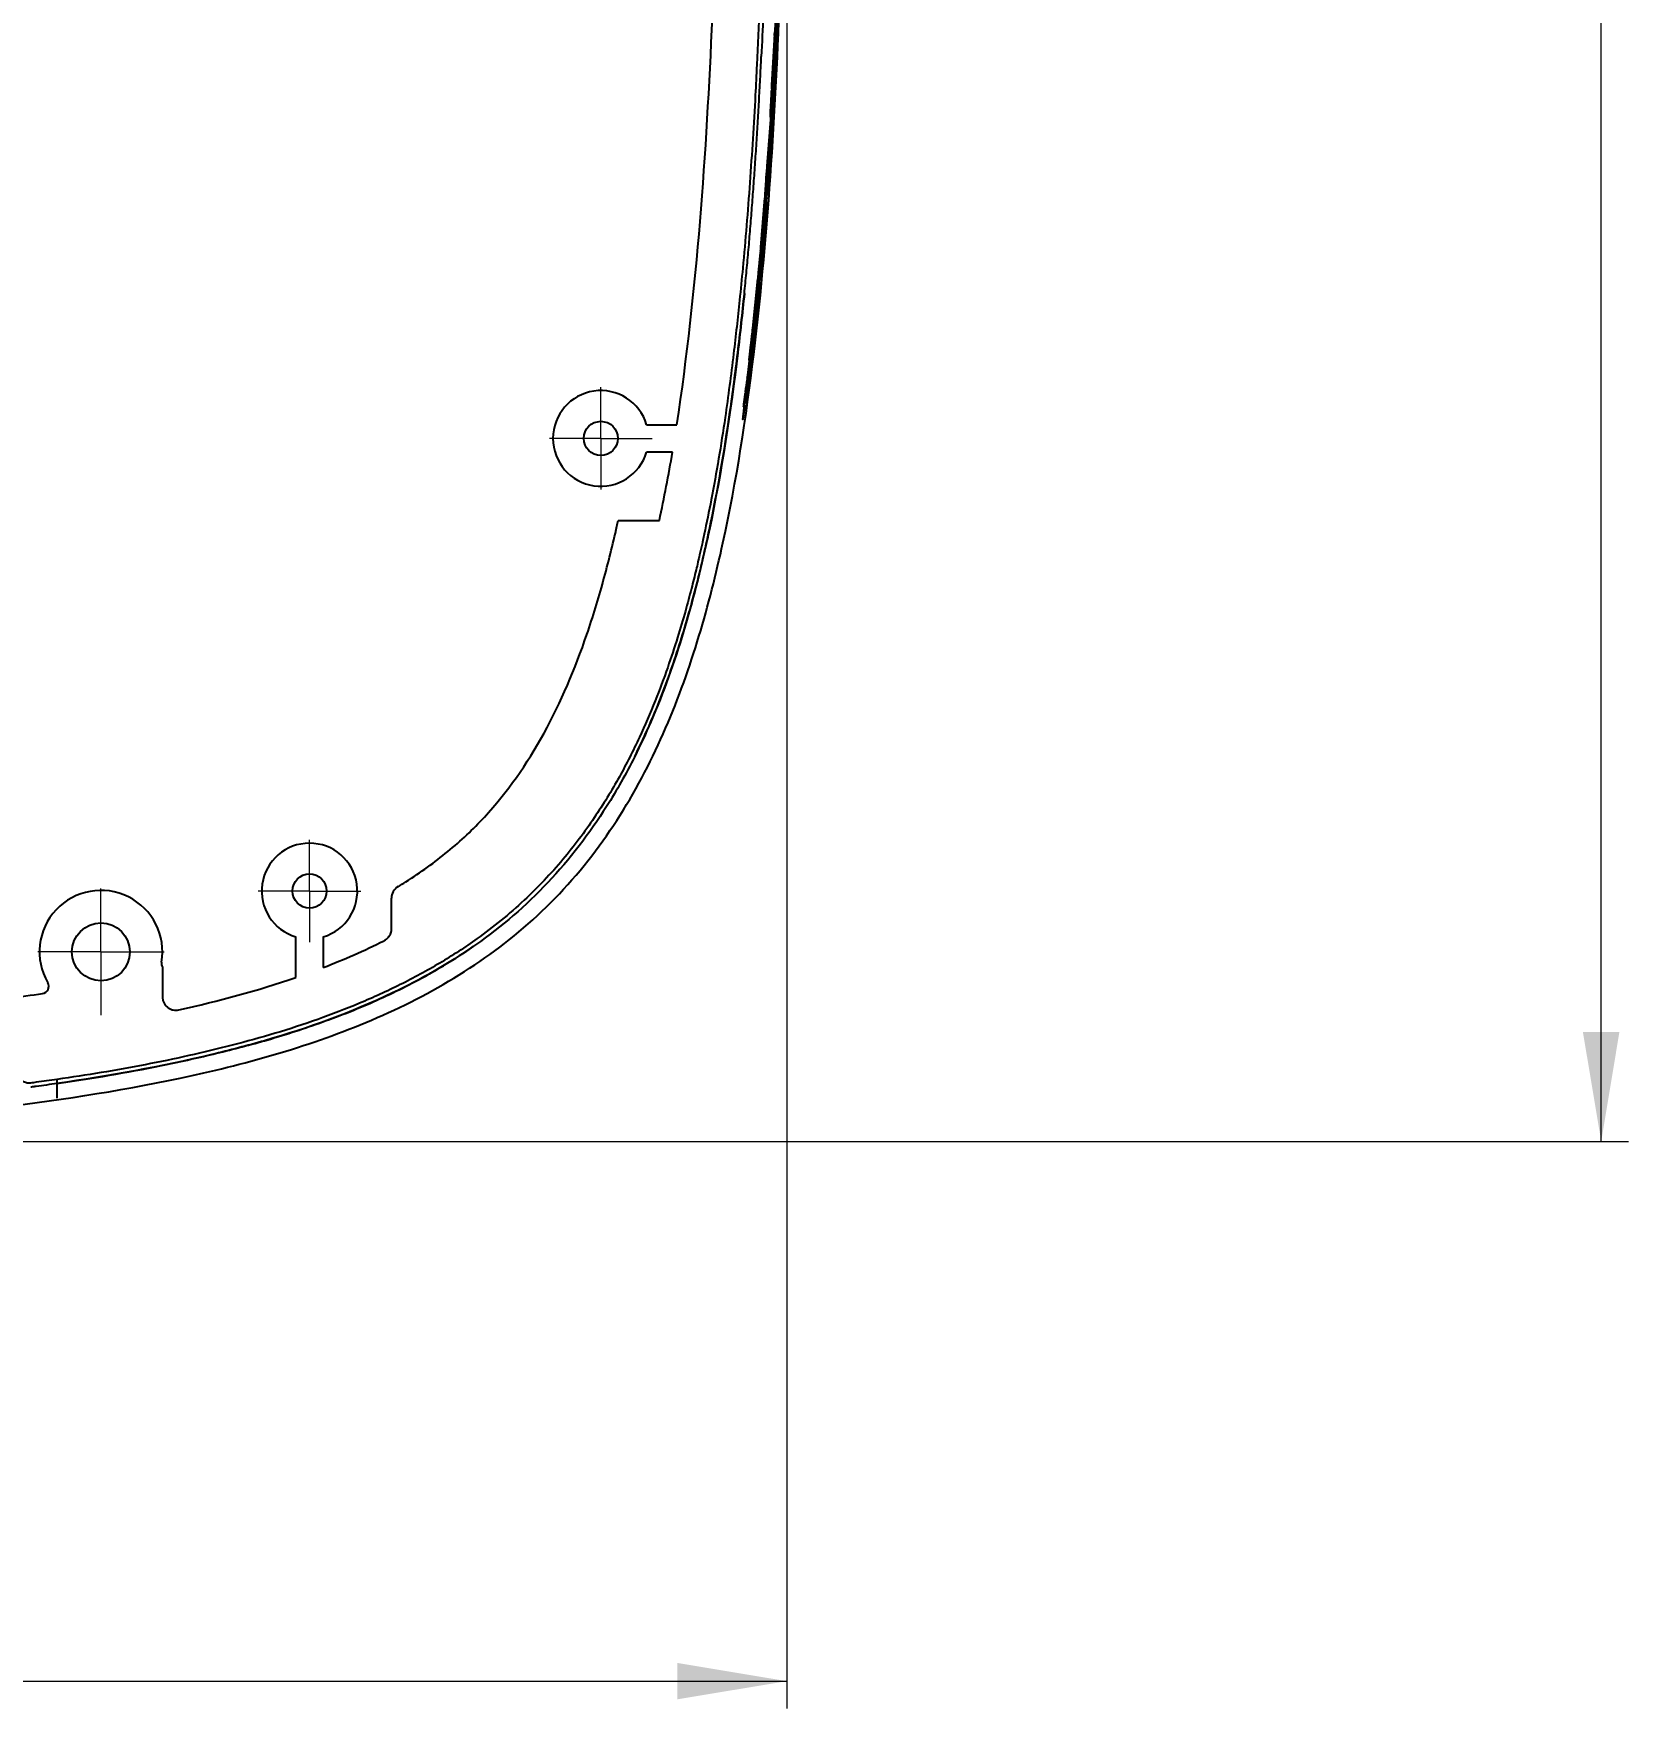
# Model space of a CAD drawing. Header units: millimetres. Extents: x 1677 to 3499, y -182 to 1106.
# Drawn here: x 2487.2 to 2604, y 397.3 to 519.9 of the extents above; entities that cross this region are included whole.
import ezdxf

# ---------------------------------------------------------------- set-up
doc = ezdxf.new("R2010")
doc.units = ezdxf.units.MM
doc.linetypes.add('CENTERX2', pattern=[20.32, 12.7, -2.54, 2.54, -2.54])
for name, color, linetype, lineweight in [('中心线层', 1, 'CENTERX2', 25), ('图框', 7, 'Continuous', 18), ('尺寸线层', 3, 'Continuous', 18)]:
    doc.layers.add(name, color=color, linetype=linetype, lineweight=lineweight)
doc.styles.get("Standard").update_dxf_attribs({"font": 'txt.shx', "bigfont": 'gbcbig.shx'})
doc.dimstyles.new('ISO-25', dxfattribs={"dimtxt": 3.5, "dimasz": 2.5, "dimexe": 1.25, "dimexo": 0.625, "dimtad": 1, "dimtxsty": 'Standard', "dimcen": 2.5, "dimdle": 5, "dimadec": 0, "dimazin": 0, "dimtfac": 1, "dimtmove": 0, "dimatfit": 3, "dimfxl": 0, "dimarcsym": 0})

# ---------------------------------------------------------------- blocks, each defined once
blk = doc.blocks.new('SW_CENTERMARKSYMBOL_7')
at = {"layer": '图框', "color": 0}
for p, q in [((0, 0.5), (0, 0.925)), ((0, 0), (0, 0.5)), ((-0.5, 0), (-0.925, 0)), ((0, 0), (-0.5, 0)), ((0, 0), (0, -0.5)), ((0, 0), (0.5, 0)), ((0.5, 0), (0.925, 0)), ((0, -0.5), (0, -0.925))]:
    blk.add_line(p, q, dxfattribs=at)
blk = doc.blocks.new('SW_CENTERMARKSYMBOL_8')
at = {"layer": '图框', "color": 0}
for p, q in [((0, 0.5), (0, 0.75)), ((0, 0), (0, 0.5)), ((-0.5, 0), (-0.75, 0)), ((0, 0), (-0.5, 0)), ((0, 0), (0, -0.5)), ((0, 0), (0.5, 0)), ((0.5, 0), (0.75, 0)), ((0, -0.5), (0, -0.75))]:
    blk.add_line(p, q, dxfattribs=at)
blk = doc.blocks.new('SW_CENTERMARKSYMBOL_9')
at = {"layer": '图框', "color": 0}
for p, q in [((0, 0.5), (0, 0.75)), ((0, 0), (0, 0.5)), ((-0.5, 0), (-0.75, 0)), ((0, 0), (-0.5, 0)), ((0, 0), (0, -0.5)), ((0, 0), (0.5, 0)), ((0.5, 0), (0.75, 0)), ((0, -0.5), (0, -0.75))]:
    blk.add_line(p, q, dxfattribs=at)
blk = doc.blocks.new('*X19')
at = {"layer": '尺寸线层', "linetype": 'Continuous'}
for points in [[(2315.02, 399.3), (2323.02, 400.63), (2323.02, 397.97)], [(2542.38, 399.3), (2534.38, 400.63), (2534.38, 397.97)]]:
    blk.add_hatch(color=0, dxfattribs=at).paths.add_polyline_path(points, flags=0)
at = {"layer": '尺寸线层', "color": 0, "linetype": 'Continuous'}
for p, q in [((2315.02, 552.11), (2315.02, 397.3)), ((2542.38, 552.11), (2542.38, 397.3)), ((2315.02, 399.3), (2542.38, 399.3))]:
    blk.add_line(p, q, dxfattribs=at)
at = {"layer": '尺寸线层', "color": 0, "insert": (2428.7, 408.82), "char_height": 14, "width": 82, "attachment_point": 5}
blk.add_mtext('227,4', dxfattribs=at)
blk = doc.blocks.new('*X20')
at = {"layer": '尺寸线层', "linetype": 'Continuous'}
for points in [[(2602, 665.44), (2600.66, 657.44), (2603.33, 657.44)], [(2602, 438.79), (2600.66, 446.79), (2603.33, 446.79)]]:
    blk.add_hatch(color=0, dxfattribs=at).paths.add_polyline_path(points, flags=0)
at = {"layer": '尺寸线层', "color": 0, "linetype": 'Continuous'}
for p, q in [((2428.7, 665.44), (2604, 665.44)), ((2602, 438.79), (2602, 665.44)), ((2428.7, 438.79), (2604, 438.79))]:
    blk.add_line(p, q, dxfattribs=at)
at = {"layer": '尺寸线层', "color": 0, "insert": (2592.47, 552.11), "char_height": 14, "width": 82, "attachment_point": 5, "rotation": 90}
blk.add_mtext('226,6', dxfattribs=at)

msp = doc.modelspace()

# ---------------------------------------------------------------- linework, layer by layer
at = {"layer": '中心线层', "color": 7, "linetype": 'Continuous', "lineweight": 25}
for p, q in [((2541.85, 522.98), (2541.52, 518.21)), ((2541.53, 519.81), (2541.2, 513.91)), ((2541.3, 516.08), (2541.5, 519.81)), ((2541.48, 519.76), (2541.48, 519.7)), ((2541.27, 514), (2541.68, 519.22)), ((2541.7, 519.36), (2541.7, 519.3)), ((2541.59, 517.06), (2540.82, 508.08)), ((2540.93, 509.7), (2541.26, 513.87)), ((2540.95, 510.15), (2541.23, 513.88)), ((2540.86, 508.07), (2541.38, 513.29)), ((2541.25, 511.13), (2540.36, 502.73)), ((2541.06, 511.64), (2540.81, 507.98)), ((2540.81, 507.95), (2540.3, 502.06)), ((2540.49, 504.22), (2540.78, 507.83)), ((2540.52, 504.57), (2540.85, 507.95)), ((2540.37, 502.14), (2540.98, 507.36)), ((2540.81, 505.2), (2539.69, 496.21)), ((2540.29, 502.02), (2539.66, 496.13)), ((2539.69, 496.21), (2540.36, 502.02)), ((2539.9, 498.29), (2540.26, 501.9)), ((2540.25, 499.27), (2539.34, 492.78)), ((2539.67, 496.09), (2539.25, 492.7)), ((2539.53, 494.86), (2539.67, 496.09)), ((2539.32, 492.66), (2539.19, 491.77)), ((2532.12, 491.23), (2534.34, 491.23)), ((2534.02, 489.23), (2532.12, 489.23)), ((2530.04, 484.23), (2533.06, 484.23)), ((2513.45, 454.37), (2513.45, 456.58)), ((2506.45, 450.78), (2506.45, 453.76)), ((2508.45, 453.76), (2508.45, 451.51)), ((2496.68, 451.54), (2496.68, 449.39)), ((2488.96, 443.33), (2488.96, 443.03)), ((2488.96, 443.03), (2488.96, 441.96))]:
    msp.add_line(p, q, dxfattribs=at)
for centre, radius in [((2528.77, 490.23), 1.25), ((2507.45, 457.11), 1.25), ((2492.18, 452.66), 2.12)]:
    msp.add_circle(centre, radius, dxfattribs=at)
for centre, radius, start, end in [((2528.77, 490.23), 3.5, 16.6015, 343.3985), ((2507.45, 457.11), 3.5, 286.6015, 253.3985), ((2492.18, 452.66), 4.5, 350.2511, 210.097), ((2514.45, 456.58), 1, 121.2289, 180), ((2497.13, 451.81), 0.529, 170.2511, 210.3635), ((2487.83, 450.14), 0.529, 278.2098, 30.097)]:
    msp.add_arc(centre, radius, start, end, dxfattribs=at)
for points, knots in [([(2430.94, 438.78), (2440.14, 438.81), (2449.35, 438.96), (2467.91, 439.72), (2477.3, 440.3), (2491.3, 442.13), (2495.98, 442.91), (2505.18, 445.11), (2509.7, 446.52), (2516.2, 449.63), (2518.32, 450.84), (2522.24, 453.59), (2524.07, 455.15), (2527.41, 458.68), (2528.9, 460.63), (2531.47, 464.7), (2532.56, 466.83), (2534.47, 471.23), (2535.27, 473.5), (2536.64, 478.02), (2537.21, 480.3), (2538.71, 487.15), (2539.41, 491.75), (2541.08, 505.6), (2541.61, 514.92), (2542.29, 533.51), (2542.39, 542.81), (2542.38, 552.11)], [0, 0, 0, 0, 15154.818053, 15154.818053, 30571.743456, 30571.743456, 38280.206157, 38280.206157, 45988.668858, 45988.668858, 49842.900209, 49842.900209, 53697.13156, 53697.13156, 57551.36291, 57551.36291, 61405.594261, 61405.594261, 65259.825612, 65259.825612, 69114.056962, 69114.056962, 76822.519664, 76822.519664, 92239.445067, 92239.445067, 107655.090974, 107655.090974, 107655.090974, 107655.090974]), ([(2540.9, 552.11), (2540.9, 551.12), (2540.9, 549.06), (2540.89, 545.85), (2540.87, 542.4), (2540.83, 538.69), (2540.74, 533.26), (2540.56, 526.19), (2540.3, 519.7), (2540.01, 513.95), (2539.7, 508.99), (2539.29, 503.99), (2538.88, 499.82), (2538.47, 496.17), (2537.83, 491.29), (2537.1, 486.89), (2536.5, 483.98), (2536.27, 482.91), (2536.16, 482.4), (2535.98, 481.61), (2535.73, 480.52), (2535.38, 479.15), (2534.94, 477.5), (2534.37, 475.57), (2533.65, 473.38), (2532.73, 470.93), (2531.58, 468.25), (2530.12, 465.37), (2528.29, 462.36), (2525.99, 459.3), (2523.14, 456.3), (2520.07, 453.8), (2517, 451.8), (2514.11, 450.23), (2511.12, 448.87), (2508.06, 447.69), (2504.94, 446.68), (2501.79, 445.81), (2498.61, 445.05), (2495.41, 444.39), (2492.19, 443.81), (2490.04, 443.49), (2488.96, 443.33)], [0, 0, 0, 0, 4878.951456, 10165.497848, 15859.337655, 21960.159181, 28467.65985, 42697.557305, 56903.827513, 60541.264241, 71114.891044, 81462.128477, 85329.447074, 91813.925448, 99570.500112, 109622.150167, 113866.980008, 114218.387737, 115065.633995, 116407.961567, 118244.189838, 120572.807636, 123392.236558, 126701.42326, 130501.002465, 134795.378795, 139596.194944, 144917.134072, 150720.966393, 156988.833404, 163783.009982, 171090.904678, 176487.787363, 181886.041618, 187291.67028, 192700.085777, 198097.875179, 203474.465699, 208847.418973, 214223.528277, 219606.495042, 224998.162713, 224998.162713, 224998.162713, 224998.162713]), ([(2541.2, 552.11), (2541.22, 542.82), (2541.11, 533.54), (2540.7, 522.23), (2540.61, 520.2), (2540.52, 518.17)], [0, 0, 0, 0, 11821.30076, 11821.30076, 14408.634979, 14408.634979, 14408.634979, 14408.634979]), ([(2541.24, 514), (2541.3, 514.76), (2541.45, 516.69), (2541.55, 518.63), (2541.61, 519.8)], [0, 0, 0, 0, 5698.938733, 14509.178056, 14509.178056, 14509.178056, 14509.178056]), ([(2541.48, 519.76), (2541.48, 519.77), (2541.48, 519.8), (2541.48, 519.84), (2541.48, 519.86)], [0, 0, 0, 0, 7254.25689, 14506.65794, 14506.65794, 14506.65794, 14506.65794]), ([(2541.48, 519.67), (2541.48, 519.67), (2541.48, 519.67), (2541.48, 519.68), (2541.48, 519.69), (2541.48, 519.7)], [0, 0, 0, 0, 6798.207712, 13563.83401, 20348.617094, 20348.617094, 20348.617094, 20348.617094]), ([(2541.48, 519.67), (2541.48, 519.68), (2541.48, 519.68), (2541.48, 519.69), (2541.48, 519.69)], [0, 0, 0, 0, 7233.667207, 14506.982587, 14506.982587, 14506.982587, 14506.982587]), ([(2541.67, 518.7), (2541.67, 518.66), (2541.67, 518.6), (2541.67, 518.51), (2541.66, 518.44), (2541.66, 518.41)], [0, 0, 0, 0, 6785.750487, 13554.107487, 20352.233173, 20352.233173, 20352.233173, 20352.233173]), ([(2541.68, 518.88), (2541.68, 518.85), (2541.68, 518.79), (2541.68, 518.73), (2541.67, 518.7)], [0, 0, 0, 0, 7254.482699, 14509.702884, 14509.702884, 14509.702884, 14509.702884]), ([(2541.69, 519.05), (2541.69, 519.02), (2541.69, 518.97), (2541.68, 518.91), (2541.68, 518.88)], [0, 0, 0, 0, 7253.584037, 14509.422387, 14509.422387, 14509.422387, 14509.422387]), ([(2541.7, 519.39), (2541.7, 519.38), (2541.69, 519.38), (2541.69, 519.38), (2541.69, 519.37)], [0, 0, 0, 0, 7236.975628, 14508.883104, 14508.883104, 14508.883104, 14508.883104]), ([(2541.7, 519.3), (2541.7, 519.29), (2541.7, 519.26), (2541.69, 519.22), (2541.69, 519.2)], [0, 0, 0, 0, 7255.399249, 14509.0046, 14509.0046, 14509.0046, 14509.0046]), ([(2541.69, 519.2), (2541.69, 519.18), (2541.69, 519.13), (2541.69, 519.08), (2541.69, 519.05)], [0, 0, 0, 0, 7254.245044, 14509.145862, 14509.145862, 14509.145862, 14509.145862]), ([(2541.7, 519.39), (2541.7, 519.39), (2541.7, 519.39), (2541.7, 519.38), (2541.7, 519.37), (2541.7, 519.36)], [0, 0, 0, 0, 6799.021981, 13565.502289, 20351.160264, 20351.160264, 20351.160264, 20351.160264]), ([(2539.28, 500.83), (2539.33, 501.33), (2539.43, 502.33), (2539.57, 503.85), (2539.7, 505.38), (2539.82, 506.92), (2539.94, 508.48), (2540.05, 510.06), (2540.16, 511.65), (2540.26, 513.26), (2540.35, 514.88), (2540.44, 516.52), (2540.49, 517.62), (2540.52, 518.17)], [0, 0, 0, 0, 5646.115966, 11347.811181, 17105.281751, 22918.711671, 28788.271719, 34714.118438, 40696.393219, 46735.221489, 52830.712022, 58982.956385, 65192.028529, 65192.028529, 65192.028529, 65192.028529]), ([(2541.61, 517.31), (2541.61, 517.33), (2541.61, 517.36), (2541.61, 517.39), (2541.61, 517.4)], [0, 0, 0, 0, 7139.175448, 14512.47239, 14512.47239, 14512.47239, 14512.47239]), ([(2541.66, 518.27), (2541.66, 518.29), (2541.66, 518.34), (2541.66, 518.38), (2541.66, 518.41)], [0, 0, 0, 0, 7409.312948, 14510.706106, 14510.706106, 14510.706106, 14510.706106]), ([(2541.23, 514.73), (2541.24, 514.9), (2541.25, 515.08), (2541.26, 515.42), (2541.27, 515.59), (2541.28, 515.73)], [0, 0, 0, 0, 7256.911007, 7256.911007, 14513.822014, 14513.822014, 14513.822014, 14513.822014]), ([(2541.29, 515.82), (2541.29, 515.8), (2541.28, 515.78), (2541.28, 515.75), (2541.28, 515.73)], [0, 0, 0, 0, 7174.044125, 14513.672357, 14513.672357, 14513.672357, 14513.672357]), ([(2541.18, 513.83), (2541.18, 513.84), (2541.18, 513.87), (2541.19, 513.91), (2541.19, 513.93)], [0, 0, 0, 0, 7259.241612, 14517.048857, 14517.048857, 14517.048857, 14517.048857]), ([(2541.18, 513.77), (2541.18, 513.78), (2541.18, 513.79), (2541.18, 513.82), (2541.18, 513.83)], [0, 0, 0, 0, 7258.461404, 14517.228135, 14517.228135, 14517.228135, 14517.228135]), ([(2541.18, 513.75), (2541.18, 513.75), (2541.18, 513.74), (2541.18, 513.75), (2541.18, 513.76), (2541.18, 513.77)], [0, 0, 0, 0, 6802.20938, 13571.947635, 20360.795177, 20360.795177, 20360.795177, 20360.795177]), ([(2541.18, 513.75), (2541.18, 513.75), (2541.18, 513.75), (2541.18, 513.76), (2541.18, 513.76)], [0, 0, 0, 0, 7241.592916, 14517.364976, 14517.364976, 14517.364976, 14517.364976]), ([(2541.19, 514.08), (2541.19, 514.11), (2541.2, 514.16), (2541.2, 514.22), (2541.2, 514.25)], [0, 0, 0, 0, 7256.890847, 14516.474007, 14516.474007, 14516.474007, 14516.474007]), ([(2541.19, 513.93), (2541.19, 513.95), (2541.19, 514), (2541.19, 514.05), (2541.19, 514.08)], [0, 0, 0, 0, 7257.85117, 14516.774496, 14516.774496, 14516.774496, 14516.774496]), ([(2541.2, 514.25), (2541.2, 514.28), (2541.21, 514.34), (2541.21, 514.4), (2541.21, 514.44)], [0, 0, 0, 0, 7257.578413, 14516.142471, 14516.142471, 14516.142471, 14516.142471]), ([(2541.21, 514.44), (2541.21, 514.47), (2541.22, 514.53), (2541.22, 514.63), (2541.22, 514.69), (2541.23, 514.73)], [0, 0, 0, 0, 6787.778302, 13558.059884, 20358.603554, 20358.603554, 20358.603554, 20358.603554]), ([(2541.36, 512.77), (2541.36, 512.74), (2541.35, 512.67), (2541.35, 512.57), (2541.35, 512.51), (2541.34, 512.47)], [0, 0, 0, 0, 6789.377221, 13561.452935, 20364.297468, 20364.297468, 20364.297468, 20364.297468]), ([(2541.34, 512.34), (2541.34, 512.36), (2541.34, 512.41), (2541.34, 512.45), (2541.34, 512.47)], [0, 0, 0, 0, 7431.488791, 14521.000171, 14521.000171, 14521.000171, 14521.000171]), ([(2541.37, 512.95), (2541.37, 512.92), (2541.37, 512.86), (2541.36, 512.8), (2541.36, 512.77)], [0, 0, 0, 0, 7259.421536, 14520.030036, 14520.030036, 14520.030036, 14520.030036]), ([(2541.38, 513.12), (2541.38, 513.09), (2541.38, 513.04), (2541.37, 512.98), (2541.37, 512.95)], [0, 0, 0, 0, 7258.456951, 14519.757854, 14519.757854, 14519.757854, 14519.757854]), ([(2541.39, 513.27), (2541.39, 513.25), (2541.38, 513.2), (2541.38, 513.15), (2541.38, 513.12)], [0, 0, 0, 0, 7259.197958, 14519.494537, 14519.494537, 14519.494537, 14519.494537]), ([(2541.39, 513.46), (2541.39, 513.46), (2541.39, 513.46), (2541.39, 513.45), (2541.39, 513.44), (2541.39, 513.43)], [0, 0, 0, 0, 6803.028058, 13573.613064, 20363.315058, 20363.315058, 20363.315058, 20363.315058]), ([(2541.39, 513.46), (2541.39, 513.45), (2541.39, 513.45), (2541.39, 513.45), (2541.39, 513.44)], [0, 0, 0, 0, 7244.892861, 14519.249261, 14519.249261, 14519.249261, 14519.249261]), ([(2541.39, 513.43), (2541.39, 513.43), (2541.39, 513.41), (2541.39, 513.38), (2541.39, 513.37)], [0, 0, 0, 0, 7259.496134, 14519.277635, 14519.277635, 14519.277635, 14519.277635]), ([(2541.39, 513.37), (2541.39, 513.36), (2541.39, 513.33), (2541.39, 513.29), (2541.39, 513.27)], [0, 0, 0, 0, 7260.404687, 14519.362741, 14519.362741, 14519.362741, 14519.362741]), ([(2541.27, 511.38), (2541.27, 511.4), (2541.28, 511.43), (2541.28, 511.46), (2541.28, 511.47)], [0, 0, 0, 0, 7153.695738, 14522.687217, 14522.687217, 14522.687217, 14522.687217]), ([(2540.93, 509.89), (2540.93, 509.88), (2540.93, 509.85), (2540.92, 509.82), (2540.92, 509.8)], [0, 0, 0, 0, 7184.049781, 14523.75046, 14523.75046, 14523.75046, 14523.75046]), ([(2540.83, 508.51), (2540.83, 508.54), (2540.84, 508.6), (2540.84, 508.7), (2540.85, 508.77), (2540.85, 508.8)], [0, 0, 0, 0, 6791.179228, 13564.883179, 20370.197286, 20370.197286, 20370.197286, 20370.197286]), ([(2540.79, 507.9), (2540.79, 507.92), (2540.79, 507.94), (2540.8, 507.98), (2540.8, 508)], [0, 0, 0, 0, 7263.852893, 14526.961053, 14526.961053, 14526.961053, 14526.961053]), ([(2540.79, 507.84), (2540.79, 507.85), (2540.79, 507.86), (2540.79, 507.89), (2540.79, 507.9)], [0, 0, 0, 0, 7263.237928, 14527.132593, 14527.132593, 14527.132593, 14527.132593]), ([(2540.79, 507.82), (2540.79, 507.82), (2540.79, 507.81), (2540.79, 507.82), (2540.79, 507.83), (2540.79, 507.84)], [0, 0, 0, 0, 6805.913063, 13579.581013, 20372.291919, 20372.291919, 20372.291919, 20372.291919]), ([(2540.79, 507.82), (2540.79, 507.82), (2540.79, 507.82), (2540.79, 507.83), (2540.79, 507.83)], [0, 0, 0, 0, 7248.57523, 14527.265676, 14527.265676, 14527.265676, 14527.265676]), ([(2540.8, 508), (2540.8, 508.02), (2540.8, 508.07), (2540.8, 508.13), (2540.81, 508.15)], [0, 0, 0, 0, 7262.400078, 14526.699241, 14526.699241, 14526.699241, 14526.699241]), ([(2540.81, 508.15), (2540.81, 508.18), (2540.81, 508.23), (2540.82, 508.29), (2540.82, 508.32)], [0, 0, 0, 0, 7261.37394, 14526.410363, 14526.410363, 14526.410363, 14526.410363]), ([(2540.82, 508.32), (2540.82, 508.35), (2540.82, 508.41), (2540.83, 508.47), (2540.83, 508.51)], [0, 0, 0, 0, 7262.237537, 14526.099027, 14526.099027, 14526.099027, 14526.099027]), ([(2540.99, 507.53), (2540.99, 507.53), (2541, 507.53), (2541, 507.53), (2541, 507.51), (2540.99, 507.51)], [0, 0, 0, 0, 6806.72649, 13581.231074, 20374.772179, 20374.772179, 20374.772179, 20374.772179]), ([(2540.99, 507.53), (2540.99, 507.53), (2540.99, 507.53), (2540.99, 507.52), (2540.99, 507.52)], [0, 0, 0, 0, 7251.74801, 14529.120751, 14529.120751, 14529.120751, 14529.120751]), ([(2540.99, 507.51), (2540.99, 507.5), (2540.99, 507.48), (2540.99, 507.46), (2540.99, 507.45)], [0, 0, 0, 0, 7264.282132, 14529.144708, 14529.144708, 14529.144708, 14529.144708]), ([(2540.99, 507.45), (2540.99, 507.43), (2540.99, 507.4), (2540.99, 507.37), (2540.99, 507.35)], [0, 0, 0, 0, 7265.020043, 14529.22357, 14529.22357, 14529.22357, 14529.22357]), ([(2540.92, 506.42), (2540.92, 506.44), (2540.92, 506.48), (2540.93, 506.52), (2540.93, 506.54)], [0, 0, 0, 0, 7450.696034, 14530.776892, 14530.776892, 14530.776892, 14530.776892]), ([(2540.95, 506.84), (2540.95, 506.81), (2540.94, 506.75), (2540.94, 506.65), (2540.93, 506.58), (2540.93, 506.54)], [0, 0, 0, 0, 6792.507529, 13567.861667, 20375.631959, 20375.631959, 20375.631959, 20375.631959]), ([(2540.96, 507.03), (2540.96, 507), (2540.96, 506.94), (2540.95, 506.87), (2540.95, 506.84)], [0, 0, 0, 0, 7263.966539, 14529.85041, 14529.85041, 14529.85041, 14529.85041]), ([(2540.98, 507.19), (2540.97, 507.17), (2540.97, 507.11), (2540.97, 507.06), (2540.96, 507.03)], [0, 0, 0, 0, 7262.857023, 14529.587456, 14529.587456, 14529.587456, 14529.587456]), ([(2540.99, 507.35), (2540.98, 507.33), (2540.98, 507.28), (2540.98, 507.22), (2540.98, 507.19)], [0, 0, 0, 0, 7263.72968, 14529.342685, 14529.342685, 14529.342685, 14529.342685]), ([(2540.84, 505.46), (2540.84, 505.47), (2540.84, 505.5), (2540.84, 505.53), (2540.85, 505.55)], [0, 0, 0, 0, 7164.281984, 14532.358274, 14532.358274, 14532.358274, 14532.358274]), ([(2540.47, 503.96), (2540.46, 503.95), (2540.46, 503.92), (2540.46, 503.89), (2540.46, 503.87)], [0, 0, 0, 0, 7190.568307, 14533.250458, 14533.250458, 14533.250458, 14533.250458]), ([(2540.32, 502.4), (2540.32, 502.43), (2540.33, 502.48), (2540.33, 502.55), (2540.34, 502.58)], [0, 0, 0, 0, 7266.436962, 14535.444704, 14535.444704, 14535.444704, 14535.444704]), ([(2540.34, 502.58), (2540.34, 502.61), (2540.35, 502.67), (2540.35, 502.78), (2540.36, 502.84), (2540.36, 502.88)], [0, 0, 0, 0, 6794.016076, 13570.597303, 20380.93187, 20380.93187, 20380.93187, 20380.93187]), ([(2539.48, 493.94), (2539.55, 494.36), (2539.67, 495.2), (2539.84, 496.45), (2540.03, 497.89), (2540.24, 499.55), (2540.39, 500.8), (2540.46, 501.44)], [0, 0, 0, 0, 5384.204554, 10654.633227, 15811.543044, 23586.098349, 31623.068309, 31623.068309, 31623.068309, 31623.068309]), ([(2540.28, 501.91), (2540.28, 501.92), (2540.28, 501.94), (2540.28, 501.96), (2540.29, 501.97)], [0, 0, 0, 0, 7267.589724, 14536.411551, 14536.411551, 14536.411551, 14536.411551]), ([(2540.28, 501.89), (2540.28, 501.89), (2540.28, 501.89), (2540.28, 501.89), (2540.28, 501.91), (2540.28, 501.91)], [0, 0, 0, 0, 6809.208567, 13586.578411, 20382.906532, 20382.906532, 20382.906532, 20382.906532]), ([(2540.28, 501.89), (2540.28, 501.89), (2540.28, 501.89), (2540.28, 501.9), (2540.28, 501.9)], [0, 0, 0, 0, 7254.616772, 14536.539956, 14536.539956, 14536.539956, 14536.539956]), ([(2540.29, 502.07), (2540.29, 502.09), (2540.3, 502.14), (2540.3, 502.2), (2540.31, 502.23)], [0, 0, 0, 0, 7266.413658, 14536.004196, 14536.004196, 14536.004196, 14536.004196]), ([(2540.29, 501.97), (2540.29, 501.99), (2540.29, 502.02), (2540.29, 502.05), (2540.29, 502.07)], [0, 0, 0, 0, 7267.95657, 14536.249869, 14536.249869, 14536.249869, 14536.249869]), ([(2540.31, 502.23), (2540.31, 502.25), (2540.31, 502.31), (2540.32, 502.37), (2540.32, 502.4)], [0, 0, 0, 0, 7265.248472, 14535.729049, 14535.729049, 14535.729049, 14535.729049]), ([(2540.46, 501.27), (2540.45, 501.24), (2540.45, 501.19), (2540.44, 501.12), (2540.44, 501.09)], [0, 0, 0, 0, 7266.596478, 14538.77476, 14538.77476, 14538.77476, 14538.77476]), ([(2540.47, 501.42), (2540.47, 501.4), (2540.46, 501.35), (2540.46, 501.29), (2540.46, 501.27)], [0, 0, 0, 0, 7267.699567, 14538.555059, 14538.555059, 14538.555059, 14538.555059]), ([(2540.48, 501.52), (2540.48, 501.5), (2540.47, 501.48), (2540.47, 501.44), (2540.47, 501.42)], [0, 0, 0, 0, 7269.113939, 14538.451771, 14538.451771, 14538.451771, 14538.451771]), ([(2540.48, 501.6), (2540.48, 501.6), (2540.48, 501.61), (2540.48, 501.6), (2540.48, 501.59), (2540.48, 501.58)], [0, 0, 0, 0, 6810.009797, 13588.207479, 20385.341936, 20385.341936, 20385.341936, 20385.341936]), ([(2540.48, 501.6), (2540.48, 501.6), (2540.48, 501.6), (2540.48, 501.59), (2540.48, 501.59)], [0, 0, 0, 0, 7257.633297, 14538.36231, 14538.36231, 14538.36231, 14538.36231]), ([(2540.48, 501.58), (2540.48, 501.57), (2540.48, 501.56), (2540.48, 501.53), (2540.48, 501.52)], [0, 0, 0, 0, 7268.637176, 14538.380533, 14538.380533, 14538.380533, 14538.380533]), ([(2536.72, 483.56), (2537.32, 486.41), (2537.81, 489.28), (2538.43, 493.6), (2538.62, 495.04), (2538.97, 497.93), (2539.13, 499.38), (2539.28, 500.83)], [0, 0, 0, 0, 10175.476891, 10175.476891, 15263.215337, 15263.215337, 20350.953783, 20350.953783, 20350.953783, 20350.953783]), ([(2539.28, 500.83), (2539.13, 499.39), (2538.97, 497.94), (2538.28, 492.16), (2537.62, 487.84), (2536.72, 483.56)], [0, 0, 0, 0, 3611.036352, 3611.036352, 14519.164592, 14519.164592, 14519.164592, 14519.164592]), ([(2540.38, 500.49), (2540.38, 500.51), (2540.39, 500.55), (2540.39, 500.59), (2540.39, 500.61)], [0, 0, 0, 0, 7463.841969, 14539.901064, 14539.901064, 14539.901064, 14539.901064]), ([(2540.44, 501.09), (2540.44, 501.07), (2540.43, 501.01), (2540.43, 500.95), (2540.42, 500.92)], [0, 0, 0, 0, 7268.008558, 14539.029306, 14539.029306, 14539.029306, 14539.029306]), ([(2540.28, 499.53), (2540.28, 499.54), (2540.28, 499.57), (2540.29, 499.6), (2540.29, 499.62)], [0, 0, 0, 0, 7171.419616, 14541.348301, 14541.348301, 14541.348301, 14541.348301]), ([(2539.87, 498.04), (2539.87, 498.02), (2539.86, 497.99), (2539.86, 497.96), (2539.86, 497.94)], [0, 0, 0, 0, 7194.262364, 14542.026367, 14542.026367, 14542.026367, 14542.026367]), ([(2539.67, 496.29), (2539.67, 496.32), (2539.68, 496.38), (2539.68, 496.44), (2539.69, 496.47)], [0, 0, 0, 0, 7268.235745, 14544.282184, 14544.282184, 14544.282184, 14544.282184]), ([(2539.69, 496.47), (2539.69, 496.5), (2539.7, 496.55), (2539.7, 496.61), (2539.71, 496.64)], [0, 0, 0, 0, 7270.072681, 14544.032975, 14544.032975, 14544.032975, 14544.032975]), ([(2539.71, 496.64), (2539.71, 496.68), (2539.72, 496.75), (2539.73, 496.85), (2539.74, 496.97), (2539.76, 497.08), (2539.77, 497.21), (2539.79, 497.33), (2539.8, 497.44), (2539.81, 497.5), (2539.81, 497.53)], [0, 0, 0, 0, 6012.393379, 12015.491093, 18052.41954, 24153.015495, 31040.432426, 37902.044296, 43061.468484, 48279.877685, 48279.877685, 48279.877685, 48279.877685]), ([(2539.63, 495.98), (2539.64, 495.99), (2539.64, 496.01), (2539.64, 496.03), (2539.64, 496.05)], [0, 0, 0, 0, 7271.41352, 14544.917458, 14544.917458, 14544.917458, 14544.917458]), ([(2539.63, 495.96), (2539.63, 495.96), (2539.63, 495.96), (2539.63, 495.96), (2539.63, 495.98), (2539.63, 495.98)], [0, 0, 0, 0, 6811.98642, 13592.785658, 20392.433575, 20392.433575, 20392.433575, 20392.433575]), ([(2539.63, 495.96), (2539.64, 495.96), (2539.64, 495.96), (2539.64, 495.97), (2539.64, 495.97)], [0, 0, 0, 0, 7259.733844, 14545.040224, 14545.040224, 14545.040224, 14545.040224]), ([(2539.64, 496.05), (2539.64, 496.06), (2539.64, 496.09), (2539.65, 496.12), (2539.65, 496.14)], [0, 0, 0, 0, 7271.434643, 14544.767804, 14544.767804, 14544.767804, 14544.767804]), ([(2539.65, 496.14), (2539.65, 496.16), (2539.66, 496.21), (2539.66, 496.27), (2539.67, 496.29)], [0, 0, 0, 0, 7269.779824, 14544.54211, 14544.54211, 14544.54211, 14544.54211]), ([(2539.49, 494.61), (2539.49, 494.6), (2539.49, 494.56), (2539.48, 494.53), (2539.48, 494.51)], [0, 0, 0, 0, 7196.21364, 14546.936889, 14546.936889, 14546.936889, 14546.936889]), ([(2539.23, 492.62), (2539.23, 492.63), (2539.24, 492.66), (2539.24, 492.7), (2539.24, 492.72)], [0, 0, 0, 0, 7273.093881, 14549.496193, 14549.496193, 14549.496193, 14549.496193]), ([(2539.24, 492.72), (2539.24, 492.74), (2539.25, 492.78), (2539.26, 492.84), (2539.26, 492.87)], [0, 0, 0, 0, 7271.359819, 14549.285512, 14549.285512, 14549.285512, 14549.285512]), ([(2539.25, 492.29), (2539.28, 492.49), (2539.31, 492.72), (2539.36, 493.06), (2539.38, 493.18), (2539.41, 493.39), (2539.42, 493.49), (2539.43, 493.59)], [0, 0, 0, 0, 10197.359226, 10197.359226, 15296.038838, 15296.038838, 20394.718451, 20394.718451, 20394.718451, 20394.718451]), ([(2539.26, 492.87), (2539.26, 492.89), (2539.27, 492.95), (2539.28, 493.02), (2539.29, 493.05)], [0, 0, 0, 0, 7269.569844, 14549.03561, 14549.03561, 14549.03561, 14549.03561]), ([(2539.29, 493.05), (2539.29, 493.07), (2539.3, 493.13), (2539.3, 493.19), (2539.31, 493.22)], [0, 0, 0, 0, 7271.994879, 14548.81315, 14548.81315, 14548.81315, 14548.81315]), ([(2539.36, 493.64), (2539.36, 493.62), (2539.36, 493.59), (2539.35, 493.55), (2539.35, 493.54)], [0, 0, 0, 0, 7585.517202, 14548.174809, 14548.174809, 14548.174809, 14548.174809]), ([(2539.45, 493.68), (2539.45, 493.67), (2539.44, 493.64), (2539.44, 493.6), (2539.43, 493.59)], [0, 0, 0, 0, 7196.800981, 14548.613843, 14548.613843, 14548.613843, 14548.613843]), ([(2539.17, 491.61), (2539.17, 491.6), (2539.16, 491.6), (2539.16, 491.61), (2539.17, 491.62), (2539.17, 491.63)], [0, 0, 0, 0, 6813.848084, 13597.318517, 20399.547142, 20399.547142, 20399.547142, 20399.547142]), ([(2539.17, 491.69), (2539.18, 491.71), (2539.18, 491.73), (2539.18, 491.77), (2539.19, 491.79)], [0, 0, 0, 0, 7273.672511, 14551.116656, 14551.116656, 14551.116656, 14551.116656]), ([(2539.17, 491.63), (2539.17, 491.64), (2539.17, 491.65), (2539.17, 491.68), (2539.17, 491.69)], [0, 0, 0, 0, 7274.035247, 14551.254885, 14551.254885, 14551.254885, 14551.254885]), ([(2539.17, 491.61), (2539.17, 491.61), (2539.17, 491.61), (2539.17, 491.62), (2539.17, 491.62)], [0, 0, 0, 0, 7263.152309, 14551.372191, 14551.372191, 14551.372191, 14551.372191]), ([(2539.19, 491.79), (2539.19, 491.81), (2539.19, 491.85), (2539.2, 491.91), (2539.21, 491.94)], [0, 0, 0, 0, 7271.916682, 14550.910637, 14550.910637, 14550.910637, 14550.910637]), ([(2539.21, 491.94), (2539.21, 491.97), (2539.22, 492.02), (2539.23, 492.09), (2539.23, 492.12)], [0, 0, 0, 0, 7269.998931, 14550.66365, 14550.66365, 14550.66365, 14550.66365]), ([(2539.22, 492.56), (2539.22, 492.56), (2539.23, 492.58), (2539.23, 492.61), (2539.23, 492.62)], [0, 0, 0, 0, 7273.362903, 14549.6371, 14549.6371, 14549.6371, 14549.6371]), ([(2539.22, 492.53), (2539.22, 492.53), (2539.22, 492.53), (2539.22, 492.54), (2539.22, 492.55), (2539.22, 492.56)], [0, 0, 0, 0, 6813.34802, 13596.114904, 20397.660816, 20397.660816, 20397.660816, 20397.660816]), ([(2539.22, 492.53), (2539.22, 492.54), (2539.22, 492.54), (2539.23, 492.54), (2539.23, 492.55)], [0, 0, 0, 0, 7262.30265, 14549.755696, 14549.755696, 14549.755696, 14549.755696]), ([(2539.23, 492.12), (2539.23, 492.15), (2539.24, 492.2), (2539.25, 492.26), (2539.25, 492.29)], [0, 0, 0, 0, 7272.661123, 14550.449767, 14550.449767, 14550.449767, 14550.449767]), ([(2513.93, 457.43), (2514.12, 457.55), (2515.4, 458.34), (2517.64, 459.95), (2521.19, 463.29), (2524.83, 468.49), (2527.39, 474.55), (2528.99, 479.79), (2529.68, 482.6), (2530.01, 484.09), (2530.04, 484.23)], [0, 0, 0, 0, 1195.607033, 7950.77999, 14705.952948, 28216.298864, 41726.644779, 48481.817737, 55236.990694, 55933.918865, 55933.918865, 55933.918865, 55933.918865]), ([(2531.25, 466.95), (2531.9, 468.26), (2532.5, 469.59), (2533.58, 472.31), (2534.07, 473.69), (2534.96, 476.47), (2535.36, 477.88), (2536.09, 480.71), (2536.42, 482.13), (2536.72, 483.56)], [0, 0, 0, 0, 6445.519602, 6445.519602, 12891.039205, 12891.039205, 19336.558807, 19336.558807, 25782.07841, 25782.07841, 25782.07841, 25782.07841]), ([(2536.72, 483.56), (2536.67, 483.32), (2536.61, 483.07), (2536.07, 480.57), (2535.5, 478.33), (2534.16, 473.88), (2533.37, 471.65), (2532.06, 468.64), (2531.67, 467.79), (2531.25, 466.95)], [0, 0, 0, 0, 1103.292623, 1103.292623, 11380.767747, 11380.767747, 21658.24287, 21658.24287, 25773.230218, 25773.230218, 25773.230218, 25773.230218]), ([(2531.25, 466.95), (2530.62, 465.7), (2529.94, 464.48), (2527.94, 461.32), (2526.5, 459.43), (2523.28, 456.02), (2521.51, 454.52), (2519.56, 453.14), (2519.51, 453.11), (2519.46, 453.08)], [0, 0, 0, 0, 7203.168533, 7203.168533, 19216.236646, 19216.236646, 31229.30476, 31229.30476, 31534.228743, 31534.228743, 31534.228743, 31534.228743]), ([(2512.9, 453.48), (2512.98, 453.52), (2513.06, 453.57), (2513.19, 453.7), (2513.25, 453.77), (2513.4, 454), (2513.45, 454.18), (2513.45, 454.37)], [0, 0, 0, 0, 5068.716033, 5068.716033, 10137.432065, 10137.432065, 20274.86413, 20274.86413, 20274.86413, 20274.86413]), ([(2504.16, 446.16), (2505.51, 446.55), (2506.85, 446.98), (2509.5, 447.92), (2510.81, 448.43), (2512.74, 449.28), (2513.38, 449.58), (2514.64, 450.2), (2515.26, 450.52), (2517.11, 451.54), (2518.31, 452.27), (2519.46, 453.08)], [0, 0, 0, 0, 7853.426717, 7853.426717, 15706.853435, 15706.853435, 19633.566793, 19633.566793, 23560.280152, 23560.280152, 31413.706869, 31413.706869, 31413.706869, 31413.706869]), ([(2519.46, 453.08), (2517.6, 451.78), (2515.59, 450.64), (2510.5, 448.21), (2507.37, 447.08), (2504.16, 446.16)], [0, 0, 0, 0, 8199.552543, 8199.552543, 20235.625432, 20235.625432, 20235.625432, 20235.625432]), ([(2496.68, 449.39), (2496.68, 449.31), (2496.68, 449.24), (2496.72, 449.09), (2496.74, 449.02), (2496.84, 448.82), (2496.93, 448.7), (2497.11, 448.56), (2497.17, 448.52), (2497.31, 448.45), (2497.38, 448.43), (2497.6, 448.38), (2497.75, 448.38), (2497.89, 448.41)], [0, 0, 0, 0, 4578.300105, 4578.300105, 9156.600209, 9156.600209, 18313.200418, 18313.200418, 22891.500523, 22891.500523, 27469.800627, 27469.800627, 36626.400836, 36626.400836, 36626.400836, 36626.400836]), ([(2488.96, 443.33), (2488.45, 443.26), (2487.96, 443.19), (2487.3, 443.1), (2487.16, 443.07), (2486.91, 443.05), (2486.81, 443.05), (2486.68, 443.08), (2486.63, 443.1), (2486.54, 443.14), (2486.5, 443.16), (2486.39, 443.25), (2486.29, 443.34), (2486.14, 443.48), (2486.06, 443.55), (2485.82, 443.76), (2485.66, 443.9), (2485.18, 444.32), (2484.86, 444.6), (2483.92, 445.42), (2483.31, 445.96), (2482.69, 446.51)], [0, 0, 0, 0, 11462.255864, 11462.255864, 14696.320118, 14696.320118, 17876.903006, 17876.903006, 19474.509402, 19474.509402, 21072.115799, 21072.115799, 23460.766345, 23460.766345, 25849.41689, 25849.41689, 30626.717981, 30626.717981, 40181.320163, 40181.320163, 58641.38573, 58641.38573, 58641.38573, 58641.38573]), ([(2504.16, 446.16), (2502.89, 445.8), (2501.6, 445.46), (2496.57, 444.26), (2492.77, 443.58), (2488.96, 443.03)], [0, 0, 0, 0, 3700.366321, 3700.366321, 14388.075969, 14388.075969, 14388.075969, 14388.075969]), ([(2488.96, 443.03), (2491.52, 443.4), (2494.08, 443.83), (2497.88, 444.6), (2499.15, 444.88), (2501.66, 445.48), (2502.92, 445.81), (2504.16, 446.16)], [0, 0, 0, 0, 10063.40176, 10063.40176, 15095.10264, 15095.10264, 20126.80352, 20126.80352, 20126.80352, 20126.80352]), ([(2487.44, 442.82), (2487.41, 442.81), (2487.38, 442.81), (2487.31, 442.8), (2487.27, 442.79), (2487.21, 442.78), (2487.17, 442.78), (2487.12, 442.77), (2487.1, 442.77), (2487.07, 442.77), (2487.05, 442.76), (2487.04, 442.76)], [0, 0, 0, 0, 7792.488534, 7792.488534, 15584.977068, 15584.977068, 23377.465601, 23377.465601, 27273.709868, 27273.709868, 31169.954135, 31169.954135, 31169.954135, 31169.954135])]:
    msp.add_open_spline(points, degree=3, knots=knots, dxfattribs=at)
for points in [[(2542.19, 534.84), (2542.02, 529.84), (2541.79, 524.84), (2541.49, 519.84)], [(2534.34, 491.23), (2535.83, 501.1), (2536.51, 511.07), (2536.94, 521.07)], [(2541.49, 519.84), (2541.49, 519.76), (2541.49, 519.71), (2541.48, 519.69)], [(2541.68, 519.22), (2541.69, 519.3), (2541.69, 519.35), (2541.69, 519.37)], [(2541.61, 517.31), (2541.6, 517.21), (2541.6, 517.12), (2541.59, 517.06)], [(2541.66, 518.27), (2541.64, 517.96), (2541.63, 517.65), (2541.61, 517.4)], [(2541.29, 515.82), (2541.29, 515.92), (2541.3, 516.01), (2541.3, 516.08)], [(2541.2, 513.91), (2541.19, 513.84), (2541.19, 513.78), (2541.18, 513.76)], [(2541.34, 512.34), (2541.32, 512.04), (2541.3, 511.72), (2541.28, 511.47)], [(2541.38, 513.29), (2541.38, 513.37), (2541.39, 513.42), (2541.39, 513.44)], [(2541.27, 511.38), (2541.27, 511.28), (2541.26, 511.19), (2541.25, 511.13)], [(2540.93, 509.89), (2540.94, 509.99), (2540.94, 510.08), (2540.95, 510.15)], [(2540.85, 508.8), (2540.87, 509.15), (2540.9, 509.52), (2540.92, 509.8)], [(2540.81, 507.98), (2540.8, 507.91), (2540.79, 507.86), (2540.79, 507.83)], [(2540.98, 507.36), (2540.98, 507.44), (2540.99, 507.49), (2540.99, 507.52)], [(2540.92, 506.42), (2540.89, 506.11), (2540.87, 505.8), (2540.85, 505.55)], [(2540.84, 505.46), (2540.83, 505.36), (2540.82, 505.27), (2540.81, 505.2)], [(2540.36, 502.88), (2540.4, 503.22), (2540.43, 503.59), (2540.46, 503.87)], [(2540.47, 503.96), (2540.48, 504.07), (2540.48, 504.15), (2540.49, 504.22)], [(2540.3, 502.06), (2540.29, 501.98), (2540.29, 501.93), (2540.28, 501.9)], [(2540.46, 501.44), (2540.47, 501.51), (2540.47, 501.56), (2540.48, 501.59)], [(2540.38, 500.49), (2540.35, 500.18), (2540.32, 499.87), (2540.29, 499.62)], [(2540.42, 500.92), (2540.41, 500.82), (2540.4, 500.72), (2540.39, 500.61)], [(2540.28, 499.53), (2540.27, 499.43), (2540.26, 499.34), (2540.25, 499.27)], [(2539.81, 497.53), (2539.83, 497.68), (2539.84, 497.82), (2539.86, 497.94)], [(2539.87, 498.04), (2539.88, 498.14), (2539.89, 498.22), (2539.9, 498.29)], [(2539.66, 496.13), (2539.65, 496.05), (2539.64, 496), (2539.64, 495.97)], [(2539.36, 493.64), (2539.4, 493.95), (2539.45, 494.26), (2539.48, 494.51)], [(2539.45, 493.68), (2539.46, 493.78), (2539.47, 493.87), (2539.48, 493.94)], [(2539.49, 494.61), (2539.51, 494.71), (2539.52, 494.8), (2539.53, 494.86)], [(2539.25, 492.7), (2539.24, 492.62), (2539.23, 492.57), (2539.23, 492.55)], [(2539.31, 493.22), (2539.32, 493.32), (2539.34, 493.43), (2539.35, 493.54)], [(2539.19, 491.77), (2539.18, 491.69), (2539.17, 491.64), (2539.17, 491.62)], [(2533.06, 484.23), (2533.41, 485.89), (2533.73, 487.55), (2534.02, 489.23)], [(2508.45, 451.51), (2509.97, 452.11), (2511.46, 452.75), (2512.9, 453.48)], [(2497.89, 448.41), (2500.78, 449.06), (2503.64, 449.83), (2506.45, 450.78)], [(2483.03, 448.98), (2484.65, 449.17), (2486.28, 449.38), (2487.91, 449.61)], [(2488.96, 443.03), (2488.45, 442.95), (2487.95, 442.88), (2487.44, 442.82)]]:
    msp.add_open_spline(points, degree=3, dxfattribs=at)

# ---------------------------------------------------------------- block references
at = {"layer": '中心线层', "xscale": 5, "yscale": 5, "zscale": 5}
for name, p in [('SW_CENTERMARKSYMBOL_9', (2528.77, 490.23)), ('SW_CENTERMARKSYMBOL_8', (2507.45, 457.11)), ('SW_CENTERMARKSYMBOL_7', (2492.18, 452.66))]:
    msp.add_blockref(name, p, dxfattribs=at)

# ---------------------------------------------------------------- dimensions: what is measured, and where the dimension line sits
at = {"layer": '尺寸线层'}
dim = msp.add_linear_dim(base=(2601.9979, 665.4376), p1=(2428.6988, 438.7887), p2=(2428.6988, 665.4376), angle=90, dimstyle='ISO-25', override={"dimtxt": 14, "dimasz": 8, "dimexe": 2, "dimexo": 0, "dimgap": 1.524, "dimdec": 1, "dimzin": 0, "dimsah": 1, "dimdle": 8.16, "dimadec": 2, "dimtfill": 1, "dimtolj": 1, "dimtzin": 0}, dxfattribs=at)
dim.commit()
dim.dimension.update_dxf_attribs({"geometry": '*X20', "text_midpoint": (2601.9979, 552.1132)})
dim = msp.add_linear_dim(base=(2542.38, 399.3), p1=(2315.02, 552.11), p2=(2542.38, 552.11), dimstyle='ISO-25', override={"dimtxt": 14, "dimasz": 8, "dimexe": 2, "dimexo": 0, "dimgap": 1.524, "dimdec": 1, "dimzin": 0, "dimsah": 1, "dimdle": 8.16, "dimadec": 2, "dimtfill": 1, "dimtolj": 1, "dimtzin": 0}, dxfattribs=at)
dim.commit()
dim.dimension.update_dxf_attribs({"geometry": '*X19', "text_midpoint": (2428.7, 399.3)})

doc.saveas('drawing.dxf')
